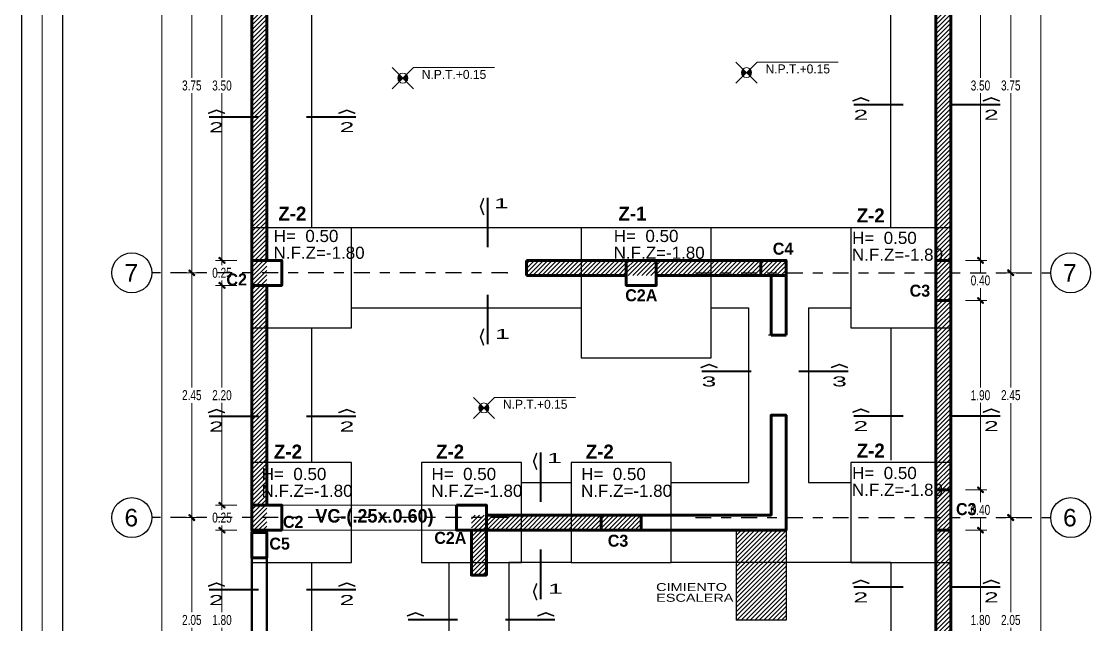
# Model space of a CAD drawing. Header units: millimetres. Extents: x 10559 to 10691, y -16579 to -16550.
# Drawn here: x 10559.44 to 10570.14, y -16562.43 to -16556.39 of the extents above; entities that cross this region are included whole.
import ezdxf
from ezdxf.enums import TextEntityAlignment as Align

# ---------------------------------------------------------------- set-up
doc = ezdxf.new("R2010")
doc.units = ezdxf.units.MM
doc.linetypes.add('Punto & Rayas', pattern=[0.335139, 0.15875, -0.088194, 0, -0.088194])
for name, color, linetype, lineweight in [('ACHURADO', 9, 'Continuous', 5), ('cimentacion', 4, 'Continuous', 30), ('COLUMNAS', 3, 'Continuous', 80), ('Cotas', 8, 'Continuous', 13), ('p2', 53, 'Continuous', 20), ('P6', 255, 'Continuous', 20), ('Pluma 0.09', 5, 'Continuous', 0), ('TEXTO 2', 3, 'Continuous', 5), ('TEXTO VIGAS', 3, 'Continuous', 20), ('TEXTOS-CHICOS-03', 8, 'Continuous', 30)]:
    doc.layers.add(name, color=color, linetype=linetype, lineweight=lineweight)
for name, color, linetype in [('Nuevo_Estructura - Forjados', 7, 'Continuous'), ('Texto', 5, 'Continuous'), ('Textos', 8, 'Continuous')]:
    doc.layers.add(name, color=color, linetype=linetype)
doc.layers.add('Nuevo_Estructura - Forjados_Pluma_Nº__209', color=7, linetype='Continuous', lineweight=30, true_color=0x3e4f7b)
doc.layers.add('Nuevo_Estructura - Forjados_Pluma_Nº__219', color=7, linetype='Continuous', lineweight=13, true_color=0x404b6a)
doc.styles.add('ARIAL', font='arial.ttf')
doc.styles.add('Estilo_Generado_1', font='arial.ttf')
doc.styles.add('Henry', font='GOTHICB.TTF')
doc.styles.add('mahico', font='GOTHIC.TTF', dxfattribs={"width": 0.75})
doc.styles.add('R80-50', font='arial.ttf', dxfattribs={"width": 1.3, "height": 0.08})
doc.styles.add('style1', font='arial.ttf')
doc.styles.add('stylus', font='stylu.ttf')
doc.dimstyles.new('Copia de 50 P', dxfattribs={"dimtxt": 0.1, "dimasz": 0.01, "dimexe": 0.065, "dimexo": 0.0625, "dimgap": 0.025, "dimtad": 1, "dimtih": 1, "dimtoh": 1, "dimzin": 0, "dimdsep": 46, "dimtxsty": 'mahico', "dimblk": 'pa cotas', "dimcen": 0.09, "dimdle": 0.3, "dimclrd": 256, "dimclre": 256, "dimclrt": 256, "dimadec": 0, "dimazin": 0, "dimtfac": 1, "dimtofl": 0, "dimtmove": 0, "dimatfit": 3, "dimfxl": 0.15, "dimfxlon": 1, "dimtolj": 1, "dimtzin": 0, "dimlwd": 5, "dimlwe": 5, "dimarcsym": 0})
pattern_1 = [(45, (-68.078962, 2.326753), (-0.022450640303, 0.022450640303), [])]

# ---------------------------------------------------------------- blocks, each defined once
blk = doc.blocks.new('A$C25241A85')
at = {"layer": 'p2', "lineweight": 9}
h = blk.add_hatch(color=256, dxfattribs=at)
h.paths.add_polyline_path([(0.071, 0.141, 0.198912), (0.056, 0.106, 0.198912), (0.071, 0.071), (0.106, 0.106)])
h.paths.add_polyline_path([(0.106, 0.106), (0.141, 0.071, 0.198912), (0.156, 0.106, 0.198912), (0.141, 0.141)])
at = {"layer": 'p2'}
blk.add_line((0.212, 0), (0, 0.212), dxfattribs=at)
blk.add_lwpolyline([(1.024, 0.212), (0.212, 0.212), (0, 0)], dxfattribs=at)
blk.add_circle((0.106, 0.106), 0.05, dxfattribs=at)
blk = doc.blocks.new('pa cotas')
h = blk.add_hatch(color=256)
h.paths.add_polyline_path([(2.4, 3.1), (-3.1, -2.4), (-2.4, -3.1)])
h.paths.add_polyline_path([(3.1, 2.4), (2.4, 3.1), (-2.4, -3.1)])
blk.add_line((-2.4, -3.1), (2.4, 3.1))
blk.add_lwpolyline([(3.1, 2.4), (2.4, 3.1), (-3.1, -2.4), (-2.4, -3.1)], close=True)
blk = doc.blocks.new('*D487')
at = {"lineweight": 5, "transparency": 16777216}
for p, q in [((10599.703, -16552.193), (10599.488, -16552.193)), ((10599.553, -16552.203), (10599.553, -16562.116)), ((10599.553, -16572.183), (10599.553, -16562.271)), ((10599.553, -16572.193), (10599.488, -16572.193))]:
    blk.add_line(p, q, dxfattribs=at)
at = {"layer": 'Defpoints', "color": 0, "transparency": 16777216}
for p in [(10600.453, -16552.193), (10599.553, -16572.193), (10599.553, -16572.193)]:
    blk.add_point(p, dxfattribs=at)
at = {"lineweight": 5, "transparency": 16777216, "xscale": 0.01, "yscale": 0.01, "zscale": 0.01}
for p, rotation in [((10599.553, -16552.193), 90), ((10599.553, -16572.193), 270)]:
    blk.add_blockref('pa cotas', p, dxfattribs=dict(at, rotation=rotation))
at = {"transparency": 16777216, "insert": (10599.553, -16562.193), "char_height": 0.1, "attachment_point": 5, "style": 'mahico'}
blk.add_mtext('\\A1;20.00', dxfattribs=at)
blk = doc.blocks.new('Marcador de red estándar_2')
at = {"layer": 'Nuevo_Estructura - Forjados_Pluma_Nº__209', "color": 167, "linetype": 'Punto & Rayas', "lineweight": 30, "true_color": 0x3e4f7b}
for p, q in [((-0.942, 0), (-4.5, 0)), ((0.942, 0), (4.5, 0))]:
    blk.add_line(p, q, dxfattribs=at)
at = {"layer": 'Nuevo_Estructura - Forjados_Pluma_Nº__209', "color": 167, "linetype": 'Continuous', "lineweight": 30, "true_color": 0x3e4f7b}
for centre in [(-4.7, 0), (4.7, 0)]:
    blk.add_circle(centre, 0.2, dxfattribs=at)
at = {"layer": 'Nuevo_Estructura - Forjados_Pluma_Nº__209', "color": 167, "linetype": 'Punto & Rayas', "lineweight": 30, "true_color": 0x3e4f7b}
blk.add_point((0.942, 0), dxfattribs=at)
blk.add_point((0.942, 0), dxfattribs=at)
at = {"layer": 'Nuevo_Estructura - Forjados_Pluma_Nº__219', "color": 167, "lineweight": 13, "true_color": 0x404b6a, "style": 'Estilo_Generado_1'}
for tag, p in [('AC_MarkerText_1_0', (-4.7, -0.168)), ('AC_MarkerText_1_1', (4.7, -0.168))]:
    blk.add_attdef(tag, text='', height=0.175, rotation=180, dxfattribs=at).set_placement(p, align=Align.TOP_CENTER)
blk = doc.blocks.new('*D493')
at = {"lineweight": 5, "transparency": 16777216}
for p, q in [((10608.203, -16552.193), (10608.418, -16552.193)), ((10608.353, -16552.203), (10608.353, -16562.116)), ((10608.353, -16572.183), (10608.353, -16562.271)), ((10608.353, -16572.193), (10608.418, -16572.193))]:
    blk.add_line(p, q, dxfattribs=at)
at = {"layer": 'Defpoints', "color": 0, "transparency": 16777216}
for p in [(10607.453, -16552.193), (10608.353, -16572.193), (10608.353, -16572.193)]:
    blk.add_point(p, dxfattribs=at)
at = {"lineweight": 5, "transparency": 16777216, "xscale": 0.01, "yscale": 0.01, "zscale": 0.01}
for p, rotation in [((10608.353, -16552.193), 90), ((10608.353, -16572.193), 270)]:
    blk.add_blockref('pa cotas', p, dxfattribs=dict(at, rotation=rotation))
at = {"transparency": 16777216, "insert": (10608.353, -16562.193), "char_height": 0.1, "attachment_point": 5, "style": 'mahico'}
blk.add_mtext('\\A1;20.00', dxfattribs=at)
blk = doc.blocks.new('*D496')
at = {"lineweight": 5, "transparency": 16777216}
for p, q in [((10607.903, -16554.218), (10608.118, -16554.218)), ((10608.053, -16554.228), (10608.053, -16556.016)), ((10608.053, -16557.958), (10608.053, -16556.171)), ((10607.903, -16557.968), (10608.118, -16557.968))]:
    blk.add_line(p, q, dxfattribs=at)
at = {"layer": 'Defpoints', "color": 0, "transparency": 16777216}
for p in [(10607.453, -16554.218), (10607.453, -16557.968), (10608.053, -16557.968)]:
    blk.add_point(p, dxfattribs=at)
at = {"lineweight": 5, "transparency": 16777216, "xscale": 0.01, "yscale": 0.01, "zscale": 0.01}
for p, rotation in [((10608.053, -16554.218), 90), ((10608.053, -16557.968), 270)]:
    blk.add_blockref('pa cotas', p, dxfattribs=dict(at, rotation=rotation))
at = {"transparency": 16777216, "insert": (10608.053, -16556.093), "char_height": 0.1, "attachment_point": 5, "style": 'mahico'}
blk.add_mtext('\\A1;3.75', dxfattribs=at)
blk = doc.blocks.new('*D497')
at = {"lineweight": 5, "transparency": 16777216}
for p, q in [((10607.903, -16557.968), (10608.118, -16557.968)), ((10608.053, -16557.978), (10608.053, -16559.116)), ((10608.053, -16560.408), (10608.053, -16559.271)), ((10607.903, -16560.418), (10608.118, -16560.418))]:
    blk.add_line(p, q, dxfattribs=at)
at = {"layer": 'Defpoints', "color": 0, "transparency": 16777216}
for p in [(10607.453, -16557.968), (10607.453, -16560.418), (10608.053, -16560.418)]:
    blk.add_point(p, dxfattribs=at)
at = {"lineweight": 5, "transparency": 16777216, "xscale": 0.01, "yscale": 0.01, "zscale": 0.01}
for p, rotation in [((10608.053, -16557.968), 90), ((10608.053, -16560.418), 270)]:
    blk.add_blockref('pa cotas', p, dxfattribs=dict(at, rotation=rotation))
at = {"transparency": 16777216, "insert": (10608.053, -16559.193), "char_height": 0.1, "attachment_point": 5, "style": 'mahico'}
blk.add_mtext('\\A1;2.45', dxfattribs=at)
blk = doc.blocks.new('*D498')
at = {"lineweight": 5, "transparency": 16777216}
for p, q in [((10607.903, -16560.418), (10608.118, -16560.418)), ((10608.053, -16560.428), (10608.053, -16561.366)), ((10608.053, -16562.458), (10608.053, -16561.521)), ((10607.903, -16562.468), (10608.118, -16562.468))]:
    blk.add_line(p, q, dxfattribs=at)
at = {"layer": 'Defpoints', "color": 0, "transparency": 16777216}
for p in [(10607.453, -16560.418), (10607.453, -16562.468), (10608.053, -16562.468)]:
    blk.add_point(p, dxfattribs=at)
at = {"lineweight": 5, "transparency": 16777216, "xscale": 0.01, "yscale": 0.01, "zscale": 0.01}
for p, rotation in [((10608.053, -16560.418), 90), ((10608.053, -16562.468), 270)]:
    blk.add_blockref('pa cotas', p, dxfattribs=dict(at, rotation=rotation))
at = {"transparency": 16777216, "insert": (10608.053, -16561.443), "char_height": 0.1, "attachment_point": 5, "style": 'mahico'}
blk.add_mtext('\\A1;2.05', dxfattribs=at)
blk = doc.blocks.new('*D476')
at = {"lineweight": 5, "transparency": 16777216}
for p, q in [((10600.003, -16554.218), (10599.788, -16554.218)), ((10599.853, -16554.228), (10599.853, -16556.016)), ((10599.853, -16557.958), (10599.853, -16556.171)), ((10600.003, -16557.968), (10599.788, -16557.968))]:
    blk.add_line(p, q, dxfattribs=at)
at = {"layer": 'Defpoints', "color": 0, "transparency": 16777216}
for p in [(10600.453, -16554.218), (10599.853, -16557.968), (10600.453, -16557.968)]:
    blk.add_point(p, dxfattribs=at)
at = {"lineweight": 5, "transparency": 16777216, "xscale": 0.01, "yscale": 0.01, "zscale": 0.01}
for p, rotation in [((10599.853, -16554.218), 90), ((10599.853, -16557.968), 270)]:
    blk.add_blockref('pa cotas', p, dxfattribs=dict(at, rotation=rotation))
at = {"transparency": 16777216, "insert": (10599.853, -16556.093), "char_height": 0.1, "attachment_point": 5, "style": 'mahico'}
blk.add_mtext('\\A1;3.75', dxfattribs=at)
blk = doc.blocks.new('*D477')
at = {"lineweight": 5, "transparency": 16777216}
for p, q in [((10600.003, -16557.968), (10599.788, -16557.968)), ((10599.853, -16557.978), (10599.853, -16559.116)), ((10599.853, -16560.408), (10599.853, -16559.271)), ((10600.003, -16560.418), (10599.788, -16560.418))]:
    blk.add_line(p, q, dxfattribs=at)
at = {"layer": 'Defpoints', "color": 0, "transparency": 16777216}
for p in [(10600.453, -16557.968), (10599.853, -16560.418), (10600.453, -16560.418)]:
    blk.add_point(p, dxfattribs=at)
at = {"lineweight": 5, "transparency": 16777216, "xscale": 0.01, "yscale": 0.01, "zscale": 0.01}
for p, rotation in [((10599.853, -16557.968), 90), ((10599.853, -16560.418), 270)]:
    blk.add_blockref('pa cotas', p, dxfattribs=dict(at, rotation=rotation))
at = {"transparency": 16777216, "insert": (10599.853, -16559.193), "char_height": 0.1, "attachment_point": 5, "style": 'mahico'}
blk.add_mtext('\\A1;2.45', dxfattribs=at)
blk = doc.blocks.new('*D478')
at = {"lineweight": 5, "transparency": 16777216}
for p, q in [((10600.003, -16560.418), (10599.788, -16560.418)), ((10599.853, -16560.428), (10599.853, -16561.366)), ((10599.853, -16562.458), (10599.853, -16561.521)), ((10600.003, -16562.468), (10599.788, -16562.468))]:
    blk.add_line(p, q, dxfattribs=at)
at = {"layer": 'Defpoints', "color": 0, "transparency": 16777216}
for p in [(10600.453, -16560.418), (10599.853, -16562.468), (10600.453, -16562.468)]:
    blk.add_point(p, dxfattribs=at)
at = {"lineweight": 5, "transparency": 16777216, "xscale": 0.01, "yscale": 0.01, "zscale": 0.01}
for p, rotation in [((10599.853, -16560.418), 90), ((10599.853, -16562.468), 270)]:
    blk.add_blockref('pa cotas', p, dxfattribs=dict(at, rotation=rotation))
at = {"transparency": 16777216, "insert": (10599.853, -16561.443), "char_height": 0.1, "attachment_point": 5, "style": 'mahico'}
blk.add_mtext('\\A1;2.05', dxfattribs=at)
blk = doc.blocks.new('*D388')
at = {"lineweight": 5, "transparency": 16777216}
for p, q in [((10561.596, -16555.282), (10561.381, -16555.282)), ((10561.446, -16555.292), (10561.446, -16556.954)), ((10561.446, -16558.772), (10561.446, -16557.109)), ((10561.596, -16558.782), (10561.381, -16558.782))]:
    blk.add_line(p, q, dxfattribs=at)
at = {"layer": 'Defpoints', "color": 0, "transparency": 16777216}
for p in [(10561.894, -16555.282), (10561.446, -16558.782), (10561.744, -16558.782)]:
    blk.add_point(p, dxfattribs=at)
at = {"lineweight": 5, "transparency": 16777216, "xscale": 0.01, "yscale": 0.01, "zscale": 0.01}
for p, rotation in [((10561.446, -16555.282), 90), ((10561.446, -16558.782), 270)]:
    blk.add_blockref('pa cotas', p, dxfattribs=dict(at, rotation=rotation))
at = {"transparency": 16777216, "insert": (10561.446, -16557.032), "char_height": 0.1, "attachment_point": 5, "style": 'mahico'}
blk.add_mtext('\\A1;3.50', dxfattribs=at)
blk = doc.blocks.new('*D389')
at = {"lineweight": 5, "transparency": 16777216}
for p, q in [((10561.596, -16558.782), (10561.381, -16558.782)), ((10561.446, -16558.792), (10561.446, -16558.829)), ((10561.596, -16559.032), (10561.381, -16559.032)), ((10561.446, -16559.022), (10561.446, -16558.984))]:
    blk.add_line(p, q, dxfattribs=at)
at = {"layer": 'Defpoints', "color": 0, "transparency": 16777216}
for p in [(10561.744, -16558.782), (10561.446, -16559.032), (10561.744, -16559.032)]:
    blk.add_point(p, dxfattribs=at)
at = {"lineweight": 5, "transparency": 16777216, "xscale": 0.01, "yscale": 0.01, "zscale": 0.01}
for p, rotation in [((10561.446, -16558.782), 90), ((10561.446, -16559.032), 270)]:
    blk.add_blockref('pa cotas', p, dxfattribs=dict(at, rotation=rotation))
at = {"transparency": 16777216, "insert": (10561.446, -16558.907), "char_height": 0.1, "attachment_point": 5, "style": 'mahico'}
blk.add_mtext('\\A1;0.25', dxfattribs=at)
blk = doc.blocks.new('*D390')
at = {"lineweight": 5, "transparency": 16777216}
for p, q in [((10561.596, -16559.032), (10561.381, -16559.032)), ((10561.446, -16559.042), (10561.446, -16560.054)), ((10561.446, -16561.222), (10561.446, -16560.209)), ((10561.596, -16561.232), (10561.381, -16561.232))]:
    blk.add_line(p, q, dxfattribs=at)
at = {"layer": 'Defpoints', "color": 0, "transparency": 16777216}
for p in [(10561.744, -16559.032), (10561.446, -16561.232), (10561.744, -16561.232)]:
    blk.add_point(p, dxfattribs=at)
at = {"lineweight": 5, "transparency": 16777216, "xscale": 0.01, "yscale": 0.01, "zscale": 0.01}
for p, rotation in [((10561.446, -16559.032), 90), ((10561.446, -16561.232), 270)]:
    blk.add_blockref('pa cotas', p, dxfattribs=dict(at, rotation=rotation))
at = {"transparency": 16777216, "insert": (10561.446, -16560.132), "char_height": 0.1, "attachment_point": 5, "style": 'mahico'}
blk.add_mtext('\\A1;2.20', dxfattribs=at)
blk = doc.blocks.new('*D391')
at = {"lineweight": 5, "transparency": 16777216}
for p, q in [((10561.596, -16561.232), (10561.381, -16561.232)), ((10561.446, -16561.242), (10561.446, -16561.279)), ((10561.596, -16561.482), (10561.381, -16561.482)), ((10561.446, -16561.472), (10561.446, -16561.434))]:
    blk.add_line(p, q, dxfattribs=at)
at = {"layer": 'Defpoints', "color": 0, "transparency": 16777216}
for p in [(10561.744, -16561.232), (10561.446, -16561.482), (10561.744, -16561.482)]:
    blk.add_point(p, dxfattribs=at)
at = {"lineweight": 5, "transparency": 16777216, "xscale": 0.01, "yscale": 0.01, "zscale": 0.01}
for p, rotation in [((10561.446, -16561.232), 90), ((10561.446, -16561.482), 270)]:
    blk.add_blockref('pa cotas', p, dxfattribs=dict(at, rotation=rotation))
at = {"transparency": 16777216, "insert": (10561.446, -16561.357), "char_height": 0.1, "attachment_point": 5, "style": 'mahico'}
blk.add_mtext('\\A1;0.25', dxfattribs=at)
blk = doc.blocks.new('*D392')
at = {"lineweight": 5, "transparency": 16777216}
for p, q in [((10561.596, -16561.482), (10561.381, -16561.482)), ((10561.446, -16561.492), (10561.446, -16562.304)), ((10561.446, -16563.272), (10561.446, -16562.459)), ((10561.596, -16563.282), (10561.381, -16563.282))]:
    blk.add_line(p, q, dxfattribs=at)
at = {"layer": 'Defpoints', "color": 0, "transparency": 16777216}
for p in [(10561.744, -16561.482), (10561.446, -16563.282), (10561.744, -16563.282)]:
    blk.add_point(p, dxfattribs=at)
at = {"lineweight": 5, "transparency": 16777216, "xscale": 0.01, "yscale": 0.01, "zscale": 0.01}
for p, rotation in [((10561.446, -16561.482), 90), ((10561.446, -16563.282), 270)]:
    blk.add_blockref('pa cotas', p, dxfattribs=dict(at, rotation=rotation))
at = {"transparency": 16777216, "insert": (10561.446, -16562.382), "char_height": 0.1, "attachment_point": 5, "style": 'mahico'}
blk.add_mtext('\\A1;1.80', dxfattribs=at)
blk = doc.blocks.new('*D406')
at = {"lineweight": 5, "transparency": 16777216}
for p, q in [((10568.891, -16555.282), (10569.106, -16555.282)), ((10569.041, -16555.292), (10569.041, -16556.954)), ((10569.041, -16558.772), (10569.041, -16557.109)), ((10568.891, -16558.782), (10569.106, -16558.782))]:
    blk.add_line(p, q, dxfattribs=at)
at = {"layer": 'Defpoints', "color": 0, "transparency": 16777216}
for p in [(10568.744, -16555.282), (10568.744, -16558.782), (10569.041, -16558.782)]:
    blk.add_point(p, dxfattribs=at)
at = {"lineweight": 5, "transparency": 16777216, "xscale": 0.01, "yscale": 0.01, "zscale": 0.01}
for p, rotation in [((10569.041, -16555.282), 90), ((10569.041, -16558.782), 270)]:
    blk.add_blockref('pa cotas', p, dxfattribs=dict(at, rotation=rotation))
at = {"transparency": 16777216, "insert": (10569.041, -16557.032), "char_height": 0.1, "attachment_point": 5, "style": 'mahico'}
blk.add_mtext('\\A1;3.50', dxfattribs=at)
blk = doc.blocks.new('*D407')
at = {"lineweight": 5, "transparency": 16777216}
for p, q in [((10568.891, -16558.782), (10569.106, -16558.782)), ((10569.041, -16558.792), (10569.041, -16558.905)), ((10569.041, -16559.174), (10569.041, -16559.06)), ((10568.891, -16559.184), (10569.106, -16559.184))]:
    blk.add_line(p, q, dxfattribs=at)
at = {"layer": 'Defpoints', "color": 0, "transparency": 16777216}
for p in [(10568.744, -16558.782), (10568.744, -16559.184), (10569.041, -16559.184)]:
    blk.add_point(p, dxfattribs=at)
at = {"lineweight": 5, "transparency": 16777216, "xscale": 0.01, "yscale": 0.01, "zscale": 0.01}
for p, rotation in [((10569.041, -16558.782), 90), ((10569.041, -16559.184), 270)]:
    blk.add_blockref('pa cotas', p, dxfattribs=dict(at, rotation=rotation))
at = {"transparency": 16777216, "insert": (10569.041, -16558.983), "char_height": 0.1, "attachment_point": 5, "style": 'mahico'}
blk.add_mtext('\\A1;0.40', dxfattribs=at)
blk = doc.blocks.new('*D408')
at = {"lineweight": 5, "transparency": 16777216}
for p, q in [((10568.891, -16559.184), (10569.106, -16559.184)), ((10569.041, -16559.194), (10569.041, -16560.054)), ((10569.041, -16561.069), (10569.041, -16560.209)), ((10568.891, -16561.079), (10569.106, -16561.079))]:
    blk.add_line(p, q, dxfattribs=at)
at = {"layer": 'Defpoints', "color": 0, "transparency": 16777216}
for p in [(10568.744, -16559.184), (10568.744, -16561.079), (10569.041, -16561.079)]:
    blk.add_point(p, dxfattribs=at)
at = {"lineweight": 5, "transparency": 16777216, "xscale": 0.01, "yscale": 0.01, "zscale": 0.01}
for p, rotation in [((10569.041, -16559.184), 90), ((10569.041, -16561.079), 270)]:
    blk.add_blockref('pa cotas', p, dxfattribs=dict(at, rotation=rotation))
at = {"transparency": 16777216, "insert": (10569.041, -16560.132), "char_height": 0.1, "attachment_point": 5, "style": 'mahico'}
blk.add_mtext('\\A1;1.90', dxfattribs=at)
blk = doc.blocks.new('*D409')
at = {"lineweight": 5, "transparency": 16777216}
for p, q in [((10568.891, -16561.079), (10569.106, -16561.079)), ((10569.041, -16561.089), (10569.041, -16561.203)), ((10569.041, -16561.472), (10569.041, -16561.358)), ((10568.891, -16561.482), (10569.106, -16561.482))]:
    blk.add_line(p, q, dxfattribs=at)
at = {"layer": 'Defpoints', "color": 0, "transparency": 16777216}
for p in [(10568.744, -16561.079), (10568.744, -16561.482), (10569.041, -16561.482)]:
    blk.add_point(p, dxfattribs=at)
at = {"lineweight": 5, "transparency": 16777216, "xscale": 0.01, "yscale": 0.01, "zscale": 0.01}
for p, rotation in [((10569.041, -16561.079), 90), ((10569.041, -16561.482), 270)]:
    blk.add_blockref('pa cotas', p, dxfattribs=dict(at, rotation=rotation))
at = {"transparency": 16777216, "insert": (10569.041, -16561.28), "char_height": 0.1, "attachment_point": 5, "style": 'mahico'}
blk.add_mtext('\\A1;0.40', dxfattribs=at)
blk = doc.blocks.new('*D410')
at = {"lineweight": 5, "transparency": 16777216}
for p, q in [((10568.891, -16561.482), (10569.106, -16561.482)), ((10569.041, -16561.492), (10569.041, -16562.304)), ((10569.041, -16563.272), (10569.041, -16562.459)), ((10568.891, -16563.282), (10569.106, -16563.282))]:
    blk.add_line(p, q, dxfattribs=at)
at = {"layer": 'Defpoints', "color": 0, "transparency": 16777216}
for p in [(10568.744, -16561.482), (10568.744, -16563.282), (10569.041, -16563.282)]:
    blk.add_point(p, dxfattribs=at)
at = {"lineweight": 5, "transparency": 16777216, "xscale": 0.01, "yscale": 0.01, "zscale": 0.01}
for p, rotation in [((10569.041, -16561.482), 90), ((10569.041, -16563.282), 270)]:
    blk.add_blockref('pa cotas', p, dxfattribs=dict(at, rotation=rotation))
at = {"transparency": 16777216, "insert": (10569.041, -16562.382), "char_height": 0.1, "attachment_point": 5, "style": 'mahico'}
blk.add_mtext('\\A1;1.80', dxfattribs=at)
blk = doc.blocks.new('HTRHTRHTR')
for p, q in [((3391.88, 437.54), (3391.88, -165.78)), ((3400.57, -157.09), (3400.57, 428.85))]:
    blk.add_line(p, q)
at = {"layer": 'P6', "color": 7}
blk.add_line((3396.22, -161.44), (3396.22, 433.19), dxfattribs=at)
blk = doc.blocks.new('fdvfvfdvdf')
at = {"layer": 'Nuevo_Estructura - Forjados', "color": 8, "linetype": 'Continuous', "lineweight": 15}
ref = blk.add_blockref('Marcador de red estándar_2', (10603.953, -16557.968), dxfattribs=dict(at, rotation=180))
ref.add_attrib('AC_MarkerText_1', '7', dxfattribs={"layer": 'Nuevo_Estructura - Forjados_Pluma_Nº__219', "color": 167, "lineweight": 13, "true_color": 0x404b6a, "height": 0.175, "style": 'Estilo_Generado_1'}).set_placement((10608.645, -16557.881), align=Align.TOP_CENTER)
ref.add_attrib('AC_MarkerText_1_1', '7', dxfattribs={"layer": 'Nuevo_Estructura - Forjados_Pluma_Nº__219', "color": 167, "lineweight": 13, "true_color": 0x404b6a, "height": 0.175, "style": 'Estilo_Generado_1'}).set_placement((10599.247, -16557.881), align=Align.TOP_CENTER)
ref = blk.add_blockref('Marcador de red estándar_2', (10603.953, -16560.418), dxfattribs=dict(at, rotation=180))
ref.add_attrib('AC_MarkerText_1', '6', dxfattribs={"layer": 'Nuevo_Estructura - Forjados_Pluma_Nº__219', "color": 167, "lineweight": 13, "true_color": 0x404b6a, "height": 0.175, "style": 'Estilo_Generado_1'}).set_placement((10608.645, -16560.331), align=Align.TOP_CENTER)
ref.add_attrib('AC_MarkerText_1_1', '6', dxfattribs={"layer": 'Nuevo_Estructura - Forjados_Pluma_Nº__219', "color": 167, "lineweight": 13, "true_color": 0x404b6a, "height": 0.175, "style": 'Estilo_Generado_1'}).set_placement((10599.247, -16560.331), align=Align.TOP_CENTER)
for base, p1, p2, picture, middle in [((10599.553, -16572.193), (10600.453, -16552.193), (10599.553, -16572.193), '*D487', (10599.553, -16562.193)), ((10608.353, -16572.193), (10607.453, -16552.193), (10608.353, -16572.193), '*D493', (10608.353, -16562.193))]:
    dim = blk.add_linear_dim(base=base, p1=p1, p2=p2, angle=270, dimstyle='Copia de 50 P')
    dim.commit()
    dim.dimension.update_dxf_attribs({"geometry": picture, "text_midpoint": middle})
for base, p1, p2, picture, middle in [((10599.853, -16557.968), (10600.453, -16554.218), (10600.453, -16557.968), '*D476', (10599.853, -16556.093)), ((10608.053, -16557.968), (10607.453, -16554.218), (10607.453, -16557.968), '*D496', (10608.053, -16556.093)), ((10599.853, -16560.418), (10600.453, -16557.968), (10600.453, -16560.418), '*D477', (10599.853, -16559.193)), ((10608.053, -16560.418), (10607.453, -16557.968), (10607.453, -16560.418), '*D497', (10608.053, -16559.193)), ((10599.853, -16562.468), (10600.453, -16560.418), (10600.453, -16562.468), '*D478', (10599.853, -16561.443)), ((10608.053, -16562.468), (10607.453, -16560.418), (10607.453, -16562.468), '*D498', (10608.053, -16561.443))]:
    dim = blk.add_linear_dim(base=base, p1=p1, p2=p2, angle=270, dimstyle='Copia de 50 P', override={"dimtmove": 1})
    dim.commit()
    dim.dimension.update_dxf_attribs({"geometry": picture, "text_midpoint": middle})

msp = doc.modelspace()

# ---------------------------------------------------------------- hatches: boundary and pattern name
at = {"layer": 'Cotas', "lineweight": -3, "ltscale": 0.5}
h = msp.add_hatch(dxfattribs=at)
h.set_pattern_fill('ANSI31', color=256, scale=0.01, style=0)
h.set_pattern_definition([(45, (290.484156, -138.221468), (-0.022450640303, 0.022450640303), [])])
h.paths.add_polyline_path([(10566.59395, -16561.48166), (10567.09395, -16561.48166), (10567.09395, -16562.38166), (10566.59395, -16562.38166)])
at = {"layer": 'Pluma 0.09'}
h = msp.add_hatch(dxfattribs=at)
h.set_pattern_fill('LINE', color=256, scale=0.01, angle=45)
h.set_pattern_definition(pattern_1)
h.paths.add_polyline_path([(10561.89395, -16554.68166), (10561.74395, -16554.68165), (10561.74395, -16561.48166), (10561.89395, -16561.48166), (10561.89395, -16559.18166), (10561.89395, -16559.18166)])
h = msp.add_hatch(dxfattribs=at)
h.set_pattern_fill('LINE', color=256, scale=0.01, angle=45)
h.set_pattern_definition([(45, (-55.576773, 2.326753), (-0.022450640303, 0.022450640303), [])])
h.paths.add_polyline_path([(10567.99395, -16555.13166), (10568.59395, -16555.13166), (10568.59395, -16554.68166), (10568.74395, -16554.68166), (10568.74395, -16570.13166), (10568.59395, -16570.13166), (10568.59395, -16555.28166), (10567.99395, -16555.28166)])
h = msp.add_hatch(dxfattribs=at)
h.set_pattern_fill('LINE', color=256, scale=0.01, angle=45)
h.set_pattern_definition([(45, (-55.576773, 2.326753), (-0.022450640303, 0.022450640303), [])])
h.paths.add_polyline_path([(10565.49395, -16558.78166), (10564.49395, -16558.78166), (10564.49395, -16558.93166), (10565.49395, -16558.93166)])
h = msp.add_hatch(dxfattribs=at)
h.set_pattern_fill('LINE', color=256, scale=0.01, angle=45)
h.set_pattern_definition([(45, (3309.458975, 868.772917), (-0.022450640303, 0.022450640303), [])])
h.paths.add_polyline_path([(10567.09395, -16558.78166), (10565.49395, -16558.78166), (10565.49395, -16558.93166), (10567.09395, -16558.93166)])
h = msp.add_hatch(dxfattribs=at)
h.set_pattern_fill('LINE', color=256, scale=0.01, angle=45)
h.set_pattern_definition(pattern_1)
h.paths.add_polyline_path([(10565.64395, -16561.33166), (10563.94395, -16561.33166), (10563.94395, -16561.93166), (10564.09395, -16561.93166), (10564.09395, -16561.48166), (10565.64395, -16561.48166)])

# ---------------------------------------------------------------- linework, layer by layer
for p, q in [((10561.74395, -16553.13166), (10561.74395, -16573.13166)), ((10568.74395, -16568.58166), (10568.74395, -16553.13166)), ((10561.89395, -16555.28166), (10561.89395, -16558.78166)), ((10568.59395, -16567.43166), (10568.59395, -16555.28166)), ((10564.49395, -16558.93166), (10564.49395, -16558.78166)), ((10567.09395, -16559.53166), (10567.09395, -16558.78166)), ((10561.89395, -16559.03166), (10561.89395, -16561.23166)), ((10566.94395, -16559.53166), (10566.94395, -16558.93166)), ((10566.94395, -16559.53166), (10566.91912, -16559.53166)), ((10566.94395, -16561.33166), (10566.94395, -16560.33166)), ((10566.94395, -16560.33166), (10567.09395, -16560.33166)), ((10567.09395, -16561.33166), (10567.09395, -16560.33166)), ((10567.09395, -16561.48166), (10567.09395, -16561.33166)), ((10561.89395, -16561.48166), (10561.74395, -16561.48166)), ((10561.89395, -16561.48166), (10561.89395, -16563.28166)), ((10564.09395, -16561.48166), (10564.09395, -16561.93166)), ((10564.09395, -16561.48166), (10567.09395, -16561.48166)), ((10564.09395, -16561.93166), (10564.09395, -16561.48166)), ((10564.09395, -16561.48166), (10567.09395, -16561.48166)), ((10564.09395, -16561.93166), (10563.94395, -16561.93166))]:
    msp.add_line(p, q)
at = {"lineweight": 60}
for p, q in [((10561.74395, -16554.68166), (10561.74395, -16561.48166)), ((10561.89395, -16558.78166), (10561.89395, -16555.28166)), ((10564.49395, -16558.78166), (10564.49395, -16558.93166)), ((10567.09395, -16558.78166), (10564.49395, -16558.78166)), ((10565.49395, -16558.78166), (10565.49395, -16558.93166)), ((10567.09395, -16559.53166), (10567.09395, -16558.78166)), ((10561.89395, -16561.23166), (10561.89395, -16559.03166)), ((10564.49395, -16558.93166), (10565.49395, -16558.93166)), ((10565.79395, -16558.93166), (10566.84231, -16558.93166)), ((10566.94395, -16558.93166), (10566.94395, -16559.53166)), ((10566.94395, -16559.53166), (10567.09395, -16559.53166)), ((10565.64395, -16561.48166), (10565.64395, -16561.33166)), ((10561.74395, -16561.48166), (10561.89395, -16561.48166))]:
    msp.add_line(p, q, dxfattribs=at)
at = {"color": 8, "lineweight": 40}
for p, q in [((10568.2659, -16557.22435), (10567.77165, -16557.22435)), ((10569.2382, -16557.22435), (10568.74395, -16557.22435)), ((10561.81342, -16557.34818), (10561.31917, -16557.34818)), ((10562.78572, -16557.34818), (10562.29147, -16557.34818)), ((10564.10457, -16558.15477), (10564.10457, -16558.64903)), ((10564.10457, -16559.12707), (10564.10457, -16559.62133)), ((10566.74541, -16559.89301), (10566.25116, -16559.89301)), ((10567.71771, -16559.89301), (10567.22346, -16559.89301)), ((10561.81342, -16560.34449), (10561.31917, -16560.34449)), ((10562.78572, -16560.34449), (10562.29147, -16560.34449)), ((10568.2659, -16560.3403), (10567.77165, -16560.3403)), ((10569.2382, -16560.3403), (10568.74395, -16560.3403)), ((10564.63613, -16560.70477), (10564.63613, -16561.19903)), ((10564.63613, -16561.67707), (10564.63613, -16562.17133)), ((10561.81342, -16562.08124), (10561.31917, -16562.08124)), ((10562.78572, -16562.08124), (10562.29147, -16562.08124)), ((10568.2659, -16562.05382), (10567.77165, -16562.05382)), ((10569.2382, -16562.05382), (10568.74395, -16562.05382)), ((10563.80575, -16562.37912), (10563.31149, -16562.37912)), ((10564.77805, -16562.37912), (10564.2838, -16562.37912))]:
    msp.add_line(p, q, dxfattribs=at)
at = {"lineweight": 60}
for points in [[(10568.59395, -16555.03166), (10568.59395, -16554.68166), (10568.74395, -16554.68166), (10568.74395, -16570.13166), (10568.59395, -16570.13166)], [(10568.59395, -16567.43166), (10568.59395, -16555.28166), (10567.99395, -16555.28166), (10567.99395, -16555.13166), (10568.34395, -16555.13166)], [(10564.09395, -16561.33166), (10566.94395, -16561.33166), (10566.94395, -16560.33166), (10567.09395, -16560.33166), (10567.09395, -16561.48166), (10564.09395, -16561.48166), (10564.09395, -16561.93166), (10563.94395, -16561.93166), (10563.94395, -16561.48166)]]:
    msp.add_lwpolyline(points, dxfattribs=at)
at = {"color": 4, "const_width": 0.015}
for points in [[(10567.75925, -16557.18685), (10567.84383, -16557.15502), (10567.928, -16557.18685)], [(10569.23373, -16557.18685), (10569.14915, -16557.15502), (10569.06498, -16557.18685)], [(10561.30677, -16557.31068), (10561.39135, -16557.27885), (10561.47552, -16557.31068)], [(10562.78125, -16557.31068), (10562.69667, -16557.27885), (10562.6125, -16557.31068)], [(10564.06707, -16558.15925), (10564.03524, -16558.24382), (10564.06707, -16558.328)], [(10564.06707, -16559.63372), (10564.03524, -16559.54914), (10564.06707, -16559.46497)], [(10566.23876, -16559.85551), (10566.32334, -16559.82368), (10566.40751, -16559.85551)], [(10567.71324, -16559.85551), (10567.62866, -16559.82368), (10567.54449, -16559.85551)], [(10561.30677, -16560.30699), (10561.39135, -16560.27516), (10561.47552, -16560.30699)], [(10562.78125, -16560.30699), (10562.69667, -16560.27516), (10562.6125, -16560.30699)], [(10567.75925, -16560.3028), (10567.84383, -16560.27097), (10567.928, -16560.3028)], [(10569.23373, -16560.3028), (10569.14915, -16560.27097), (10569.06498, -16560.3028)], [(10564.59863, -16560.70925), (10564.5668, -16560.79382), (10564.59863, -16560.878)], [(10561.30677, -16562.04374), (10561.39135, -16562.01191), (10561.47552, -16562.04374)], [(10562.78125, -16562.04374), (10562.69667, -16562.01191), (10562.6125, -16562.04374)], [(10564.59863, -16562.18372), (10564.5668, -16562.09914), (10564.59863, -16562.01497)], [(10567.75925, -16562.01632), (10567.84383, -16561.98449), (10567.928, -16562.01632)], [(10569.23373, -16562.01632), (10569.14915, -16561.98449), (10569.06498, -16562.01632)], [(10563.2991, -16562.34162), (10563.38368, -16562.30979), (10563.46785, -16562.34162)], [(10564.77357, -16562.34162), (10564.689, -16562.30979), (10564.60482, -16562.34162)]]:
    msp.add_lwpolyline(points, dxfattribs=at)
at = {"color": 251, "lineweight": 50, "true_color": 0x636466}
msp.add_lwpolyline([(10561.89395, -16561.48166), (10561.74395, -16561.48166), (10561.74395, -16563.28166), (10561.89395, -16563.28166)], close=True, dxfattribs=at)
at = {"layer": 'ACHURADO'}
for p, q in [((10562.04395, -16561.23166), (10563.79395, -16561.23166)), ((10562.04395, -16561.48166), (10563.79395, -16561.48166))]:
    msp.add_line(p, q, dxfattribs=at)
at = {"layer": 'cimentacion'}
for p, q in [((10562.34395, -16555.81697), (10562.34395, -16558.45666)), ((10568.14395, -16558.45666), (10568.14395, -16555.81697)), ((10568.14395, -16558.45666), (10562.34395, -16558.45666)), ((10562.74395, -16559.25666), (10565.04395, -16559.25666)), ((10566.34395, -16559.25666), (10566.71895, -16559.25666)), ((10566.71895, -16559.25666), (10566.71895, -16561.00666)), ((10567.31895, -16559.25666), (10567.31895, -16561.00666)), ((10567.31895, -16559.25666), (10567.74395, -16559.25666)), ((10562.34395, -16559.45666), (10562.34395, -16560.80666)), ((10564.44395, -16561.00666), (10564.94278, -16561.00666)), ((10565.94278, -16561.00666), (10566.71895, -16561.00666)), ((10567.31895, -16561.00666), (10567.74395, -16561.00666)), ((10562.34395, -16561.80666), (10562.34395, -16562.95666)), ((10563.71895, -16561.80666), (10563.71895, -16562.95666)), ((10564.31895, -16561.80666), (10564.31895, -16562.95666)), ((10564.94278, -16561.80666), (10564.31895, -16561.80666)), ((10568.14395, -16561.80666), (10565.94278, -16561.80666)), ((10567.09395, -16562.38166), (10566.59395, -16562.38166))]:
    msp.add_line(p, q, dxfattribs=at)
for points in [[(10561.74395, -16559.45666), (10562.74395, -16559.45666), (10562.74395, -16558.45666), (10561.74395, -16558.45666)], [(10565.04395, -16559.75666), (10566.34395, -16559.75666), (10566.34395, -16558.45666), (10565.04395, -16558.45666)], [(10567.74395, -16559.45666), (10568.74395, -16559.45666), (10568.74395, -16558.45666), (10567.74395, -16558.45666)], [(10561.74395, -16561.80666), (10562.74395, -16561.80666), (10562.74395, -16560.80666), (10561.74395, -16560.80666)], [(10563.44395, -16561.80666), (10564.44395, -16561.80666), (10564.44395, -16560.80666), (10563.44395, -16560.80666)], [(10564.94278, -16561.80666), (10565.94278, -16561.80666), (10565.94278, -16560.80666), (10564.94278, -16560.80666)], [(10567.74395, -16561.80666), (10568.74395, -16561.80666), (10568.74395, -16560.80666), (10567.74395, -16560.80666)]]:
    msp.add_lwpolyline(points, close=True, dxfattribs=at)
for points in [[(10568.14395, -16559.45666), (10568.14395, -16560.78048)], [(10566.59395, -16561.48166), (10566.59395, -16562.38166)], [(10567.09395, -16561.48166), (10567.09395, -16562.38166)], [(10568.14395, -16561.80666), (10568.14395, -16562.95666)]]:
    msp.add_lwpolyline(points, dxfattribs=at)
at = {"layer": 'COLUMNAS', "color": 1, "lineweight": 80, "ltscale": 0.2}
for points in [[(10561.74395, -16558.78166), (10562.04395, -16558.78166), (10562.04395, -16559.03166), (10561.74395, -16559.03166)], [(10565.49395, -16558.78166), (10565.79395, -16558.78166), (10565.79395, -16559.03166), (10565.49395, -16559.03166)], [(10566.84161, -16558.78166), (10566.84161, -16558.93166), (10567.09395, -16558.93166), (10567.09395, -16558.78166)], [(10568.59395, -16559.184), (10568.74395, -16559.184), (10568.74395, -16558.78166), (10568.59395, -16558.78166)], [(10568.59395, -16561.48166), (10568.74395, -16561.48166), (10568.74395, -16561.07931), (10568.59395, -16561.07931)], [(10561.74395, -16561.23166), (10562.04395, -16561.23166), (10562.04395, -16561.48166), (10561.74395, -16561.48166)], [(10563.79395, -16561.23166), (10564.09395, -16561.23166), (10564.09395, -16561.48166), (10563.79395, -16561.48166)], [(10565.24161, -16561.33166), (10565.24161, -16561.48166), (10565.64395, -16561.48166), (10565.64395, -16561.33166)], [(10561.89395, -16561.50668), (10561.74395, -16561.50668), (10561.74395, -16561.75902), (10561.89395, -16561.75902)]]:
    msp.add_lwpolyline(points, close=True, dxfattribs=at)

# ---------------------------------------------------------------- block references
at = {"color": 251, "lineweight": 60, "xscale": 0.04776345228451045, "yscale": 0.04776345228451045, "zscale": 0.04776345228451045}
msp.add_blockref('HTRHTRHTR', (10397.43003, -16571.25012), dxfattribs=at)
for name, p in [('fdvfvfdvdf', (-38.7088, -0.93853)), ('A$C25241A85', (10563.15031, -16557.06357)), ('A$C25241A85', (10566.59246, -16557.00836)), ('A$C25241A85', (10563.96311, -16560.36538))]:
    msp.add_blockref(name, p)

# ---------------------------------------------------------------- texts
at = {"style": 'stylus'}
for p in [(10563.76991, -16556.92067), (10567.21206, -16556.86546), (10564.58271, -16560.22248)]:
    msp.add_text('N.P.T.+0.15', height=0.09, dxfattribs=at).set_placement(p, align=Align.MIDDLE_CENTER)
at = {"layer": 'Texto', "linetype": 'Continuous', "style": 'Henry'}
for s, p in [('Z-2', (10562.01038, -16558.38326, 0)), ('Z-1', (10565.41558, -16558.38326, 0)), ('Z-2', (10567.80151, -16558.40243)), ('Z-2', (10561.96657, -16560.76578)), ('Z-2', (10563.58996, -16560.76578)), ('Z-2', (10565.08879, -16560.76578)), ('Z-2', (10567.80151, -16560.75591))]:
    msp.add_text(s, height=0.14, dxfattribs=at).set_placement(p)
at = {"layer": 'TEXTO 2', "color": 1, "style": 'style1'}
for s, height, p in [('H=  0.50', 0.121636, (10561.96475, -16558.59823)), ('H=  0.50', 0.121636, (10565.36995, -16558.59823)), ('H=  0.50', 0.121636, (10567.75588, -16558.6174, 0)), ('N.F.Z=-1.80', 0.1216363, (10561.96316, -16558.76627)), ('N.F.Z=-1.80', 0.1216363, (10565.36836, -16558.76627)), ('N.F.Z=-1.80', 0.1216363, (10567.75428, -16558.78544, 0)), ('H=  0.50', 0.121636, (10567.75588, -16560.97088, 0)), ('H=  0.50', 0.121636, (10561.84433, -16560.98075, 0)), ('H=  0.50', 0.121636, (10563.54433, -16560.98075, 0)), ('H=  0.50', 0.121636, (10565.04316, -16560.98075, 0)), ('N.F.Z=-1.80', 0.1216363, (10561.84273, -16561.14879, 0)), ('N.F.Z=-1.80', 0.1216363, (10563.54273, -16561.14879, 0)), ('N.F.Z=-1.80', 0.1216363, (10565.04156, -16561.14879, 0)), ('N.F.Z=-1.80', 0.1216363, (10567.75428, -16561.13892, 0))]:
    msp.add_text(s, height=height, rotation=0, dxfattribs=at).set_placement(p)
at = {"layer": 'TEXTO VIGAS', "linetype": 'Continuous', "style": 'Henry'}
for s, height, p in [('C4', 0.12, (10567.06407, -16558.72501)), ('C2', 0.12, (10561.59317, -16559.03303)), ('C3', 0.12, (10568.43448, -16559.14492)), ('C2A', 0.12, (10565.64478, -16559.19106)), ('VC-(.25x.0.60)', 0.135, (10562.97318, -16561.40612)), ('C3', 0.12, (10568.89836, -16561.33148)), ('C2', 0.12, (10562.15945, -16561.45916)), ('C2A', 0.12, (10563.73278, -16561.61929, 0)), ('C5', 0.12, (10562.0236, -16561.6773)), ('C3', 0.12, (10565.41195, -16561.64769))]:
    msp.add_text(s, height=height, dxfattribs=at).set_placement(p, align=Align.CENTER)
at = {"layer": 'Textos', "style": 'ARIAL', "width": 1.9}
for s, p in [('2', (10567.84305, -16557.32502)), ('2', (10569.15002, -16557.32459)), ('2', (10561.39057, -16557.44885)), ('2', (10562.69754, -16557.44842)), ('1', (10564.24424, -16558.20968)), ('1', (10564.2544, -16559.5179)), ('3', (10566.32256, -16559.99368)), ('3', (10567.62953, -16559.99325)), ('2', (10561.39057, -16560.44516)), ('2', (10562.69754, -16560.44473)), ('2', (10567.84305, -16560.44097)), ('2', (10569.15002, -16560.44054)), ('1', (10564.7758, -16560.75968)), ('1', (10564.78596, -16562.0679)), ('2', (10561.39057, -16562.18191)), ('2', (10562.69754, -16562.18148)), ('2', (10567.84305, -16562.15449)), ('2', (10569.15002, -16562.15406))]:
    msp.add_text(s, height=0.1, dxfattribs=at).set_placement(p, align=Align.MIDDLE_CENTER)
at = {"layer": 'TEXTOS-CHICOS-03', "color": 1, "ltscale": 0.5, "style": 'R80-50', "width": 1.3}
for s, p in [('CIMIENTO', (10565.79293, -16562.0919)), ('ESCALERA', (10565.79293, -16562.19916))]:
    msp.add_text(s, height=0.08, dxfattribs=at).set_placement(p)

# ---------------------------------------------------------------- dimensions: what is measured, and where the dimension line sits
for base, p1, p2, picture, middle in [((10561.44649, -16558.78166), (10561.89395, -16555.28166), (10561.74395, -16558.78166), '*D388', (10561.44649, -16557.03166)), ((10569.04141, -16558.78166), (10568.74395, -16555.28166), (10568.74395, -16558.78166), '*D406', (10569.04141, -16557.03166)), ((10561.44649, -16559.03166), (10561.74395, -16558.78166), (10561.74395, -16559.03166), '*D389', (10561.44649, -16558.90666)), ((10569.04141, -16559.184), (10568.74395, -16558.78166), (10568.74395, -16559.184), '*D407', (10569.04141, -16558.98283)), ((10561.44649, -16561.23166), (10561.74395, -16559.03166), (10561.74395, -16561.23166), '*D390', (10561.44649, -16560.13166)), ((10569.04141, -16561.07931), (10568.74395, -16559.184), (10568.74395, -16561.07931), '*D408', (10569.04141, -16560.13166)), ((10569.04141, -16561.48166), (10568.74395, -16561.07931), (10568.74395, -16561.48166), '*D409', (10569.04141, -16561.28048)), ((10561.44649, -16561.48166), (10561.74395, -16561.23166), (10561.74395, -16561.48166), '*D391', (10561.44649, -16561.35666)), ((10561.44649, -16563.28166), (10561.74395, -16561.48166), (10561.74395, -16563.28166), '*D392', (10561.44649, -16562.38166)), ((10569.04141, -16563.28166), (10568.74395, -16561.48166), (10568.74395, -16563.28166), '*D410', (10569.04141, -16562.38166))]:
    dim = msp.add_linear_dim(base=base, p1=p1, p2=p2, angle=90, dimstyle='Copia de 50 P', override={"dimtmove": 1})
    dim.commit()
    dim.dimension.update_dxf_attribs({"geometry": picture, "text_midpoint": middle})

doc.saveas('drawing.dxf')
